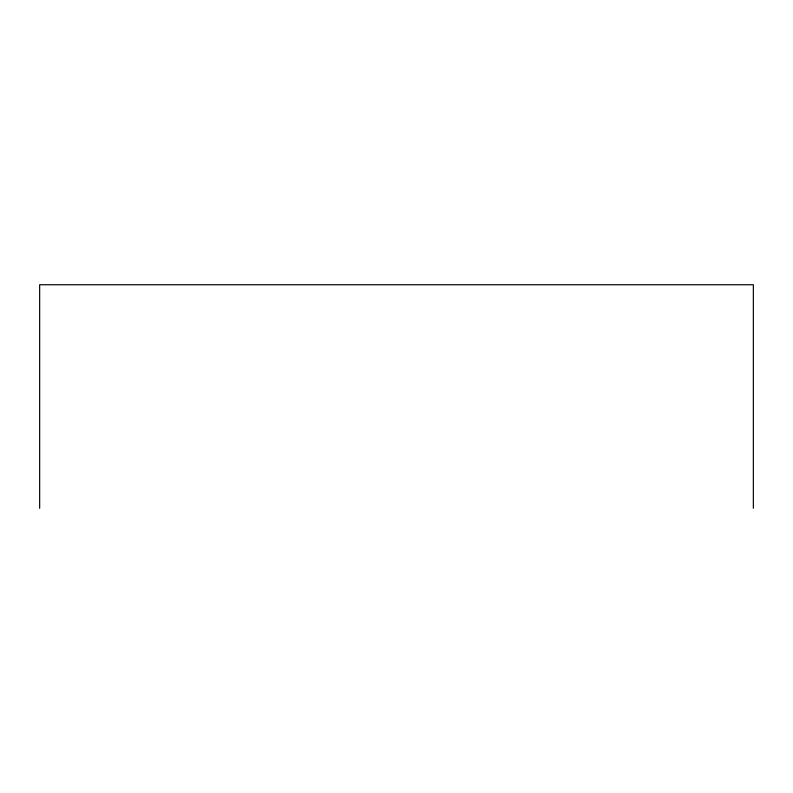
<?xml version="1.0" encoding="UTF-8"?>
<svg xmlns="http://www.w3.org/2000/svg" width="793" height="793" viewBox="0 0 793 793"><rect width="100%" height="100%" fill="white"/><g stroke="black" fill="none" stroke-linecap="round" stroke-linejoin="round"><path stroke-width="1.19" d="M753.35 508.254L753.35 284.746L39.65 284.746L39.65 508.254"/></g></svg>
